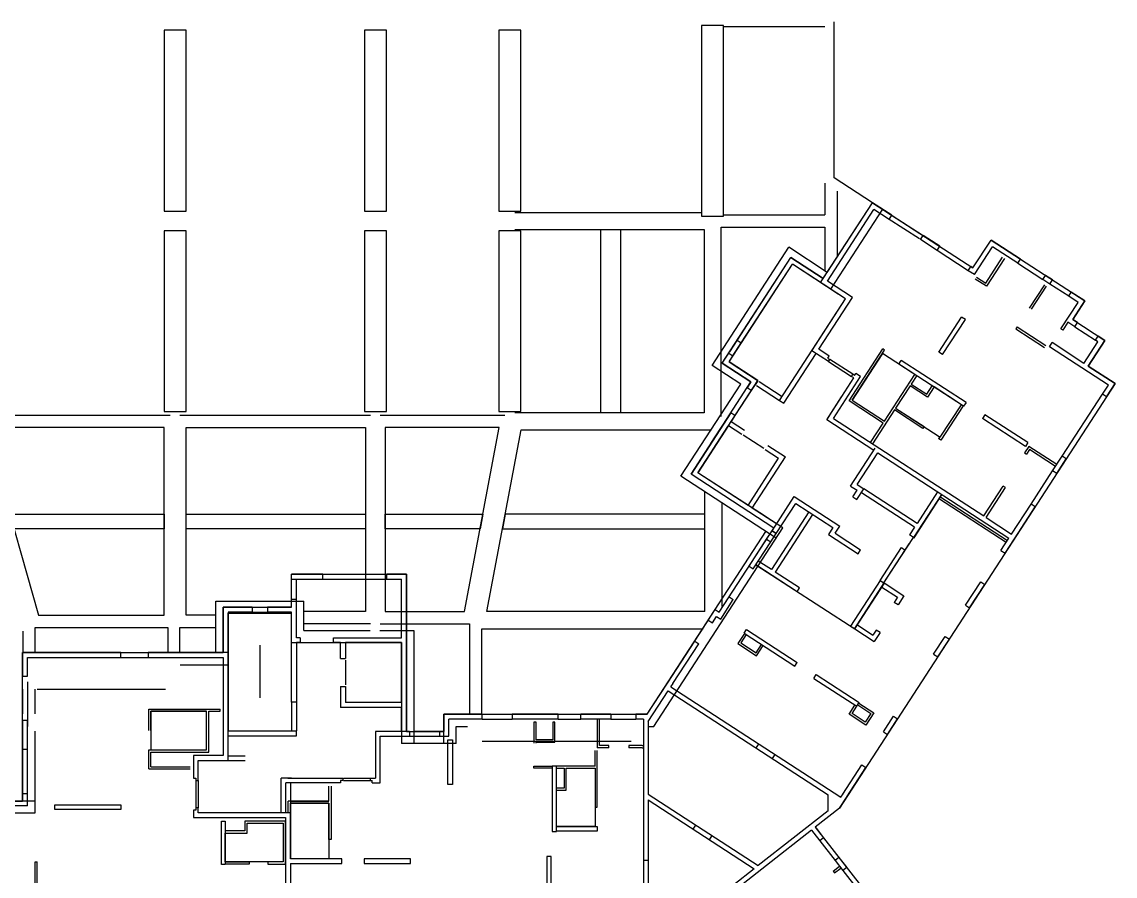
# Model space of a CAD drawing. Header units: metres. Extents: x -681087 to 1033303, y 74272 to 2630761.
# Drawn here: x 284734 to 329480, y 2110362 to 2145305 of the extents above; entities that cross this region are included whole.
import ezdxf

# ---------------------------------------------------------------- set-up
doc = ezdxf.new("R2010")
doc.units = ezdxf.units.M
for name, color, linetype in [('SKELETON_CLEAN', 7, 'Continuous'), ('SKELETON_ISOLATED', 1, 'Continuous'), ('SKELETON_ORIGINAL', 8, 'Continuous')]:
    doc.layers.add(name, color=color, linetype=linetype)

msp = doc.modelspace()

# ---------------------------------------------------------------- linework, layer by layer
at = {"layer": 'SKELETON_CLEAN'}
for p, q in [((313453, 2145164), (312553, 2145164)), ((312553, 2145164), (312553, 2137364)), ((313453, 2137364), (313453, 2145164)), ((317985, 2138926), (317985, 2145305)), ((291453, 2144964), (290553, 2144964)), ((290553, 2144964), (290554, 2137564)), ((291454, 2137564), (291453, 2144964)), ((299653, 2144964), (298753, 2144964)), ((298753, 2144964), (298753, 2137564)), ((299653, 2137564), (299653, 2144964)), ((305153, 2144964), (304253, 2144964)), ((304253, 2144964), (304254, 2137564)), ((305154, 2137564), (305153, 2144964)), ((319549, 2137910), (317985, 2138926)), ((317604, 2138709), (317604, 2137414)), ((290554, 2137564), (291454, 2137564)), ((298753, 2137564), (299653, 2137564)), ((304254, 2137564), (305154, 2137564)), ((317480, 2134723), (319549, 2137910)), ((317698, 2135059), (319549, 2137910)), ((317702, 2134698), (319608, 2137634)), ((320346, 2137393), (319549, 2137910)), ((319549, 2137910), (321814, 2136440)), ((320237, 2137225), (319608, 2137634)), ((312553, 2137364), (313453, 2137364)), ((313453, 2137414), (317604, 2137414)), ((320237, 2137225), (320346, 2137393)), ((291460, 2136764), (290560, 2136764)), ((290560, 2136764), (290560, 2129364)), ((291460, 2129364), (291460, 2136764)), ((299660, 2136764), (298760, 2136764)), ((298760, 2136764), (298760, 2129364)), ((299660, 2129364), (299660, 2136764)), ((305154, 2136764), (304254, 2136764)), ((304254, 2136764), (304254, 2129364)), ((304904, 2136814), (312654, 2136814)), ((305154, 2129364), (305154, 2136764)), ((308429, 2136814), (309229, 2136814)), ((308429, 2129314), (308429, 2136814)), ((309229, 2136814), (309229, 2129314)), ((312654, 2136814), (312654, 2129314)), ((313354, 2129164), (313354, 2136914)), ((313354, 2136914), (317604, 2136914)), ((317604, 2136914), (317604, 2135132)), ((321512, 2136397), (321621, 2136565)), ((322191, 2135956), (321512, 2136397)), ((322300, 2136124), (321621, 2136565)), ((323659, 2135242), (324400, 2136382)), ((325607, 2135598), (324400, 2136382)), ((324400, 2136382), (328241, 2133888)), ((312984, 2131252), (316121, 2136083)), ((317698, 2135059), (316121, 2136083)), ((322191, 2135956), (322300, 2136124)), ((323466, 2135128), (322191, 2135956)), ((323718, 2134965), (324458, 2136106)), ((325498, 2135430), (324458, 2136106)), ((313676, 2131399), (316268, 2135391)), ((313704, 2131810), (316209, 2135668)), ((314177, 2132171), (316268, 2135391)), ((317534, 2134807), (316209, 2135668)), ((318147, 2134171), (316268, 2135391)), ((323466, 2135128), (323575, 2135296)), ((323659, 2135242), (323575, 2135296)), ((324182, 2134616), (324874, 2135681)), ((324950, 2135632), (324209, 2134491)), ((325498, 2135430), (325607, 2135598)), ((325498, 2135430), (326522, 2134766)), ((323718, 2134965), (323466, 2135128)), ((323805, 2134861), (324182, 2134616)), ((326522, 2134766), (326631, 2134934)), ((326916, 2134748), (326631, 2134934)), ((318449, 2133975), (317425, 2134640)), ((318725, 2134034), (317702, 2134698)), ((324209, 2134491), (323756, 2134785)), ((326807, 2134581), (326522, 2134766)), ((326807, 2134581), (326916, 2134748)), ((327578, 2134080), (326807, 2134581)), ((315747, 2129815), (318449, 2133975)), ((317071, 2131853), (318449, 2133975)), ((317347, 2131912), (318725, 2134034)), ((327578, 2134080), (327687, 2134247)), ((327964, 2133829), (327578, 2134080)), ((328241, 2133888), (327687, 2134247)), ((327262, 2132747), (327964, 2133829)), ((327745, 2133125), (328241, 2133888)), ((322266, 2131794), (323198, 2133228)), ((322417, 2131696), (323349, 2133130)), ((323349, 2133130), (323198, 2133228)), ((327934, 2133002), (327745, 2133125)), ((327745, 2133125), (329053, 2132275)), ((325466, 2132828), (325417, 2132753)), ((325417, 2132753), (326591, 2131990)), ((325466, 2132828), (326640, 2132066)), ((327337, 2132698), (327262, 2132747)), ((327544, 2133017), (327337, 2132698)), ((327825, 2132834), (327544, 2133017)), ((327825, 2132834), (327934, 2133002)), ((327825, 2132834), (328680, 2132279)), ((313839, 2131651), (314177, 2132171)), ((314009, 2132280), (314177, 2132171)), ((326788, 2132018), (326897, 2132185)), ((328205, 2131336), (326897, 2132185)), ((328205, 2131336), (328777, 2132216)), ((328373, 2131227), (329053, 2132275)), ((328680, 2132279), (328789, 2132447)), ((328777, 2132216), (328680, 2132279)), ((329053, 2132275), (328789, 2132447)), ((313399, 2131340), (313671, 2131760)), ((313671, 2131760), (313839, 2131651)), ((315915, 2129706), (317238, 2131744)), ((317746, 2131415), (317071, 2131853)), ((317779, 2131632), (317347, 2131912)), ((318590, 2129805), (319968, 2131927)), ((318715, 2129832), (320044, 2131878)), ((319957, 2131744), (318715, 2129832)), ((321282, 2130883), (319957, 2131744)), ((320044, 2131878), (319968, 2131927)), ((322417, 2131696), (322266, 2131794)), ((329203, 2130449), (326788, 2132018)), ((314158, 2130490), (312984, 2131252)), ((313399, 2131340), (314573, 2130578)), ((313676, 2131399), (313839, 2131651)), ((317725, 2131548), (317779, 2131632)), ((317725, 2131548), (317800, 2131499)), ((317746, 2131415), (317800, 2131499)), ((317746, 2131415), (318685, 2130805)), ((318740, 2130889), (317800, 2131499)), ((320628, 2131308), (320726, 2131459)), ((323278, 2129587), (320628, 2131308)), ((323376, 2129738), (320726, 2131459)), ((317951, 2129087), (319062, 2130798)), ((318685, 2130805), (318740, 2130889)), ((318786, 2130740), (318685, 2130805)), ((318815, 2130840), (318740, 2130889)), ((318815, 2130840), (318869, 2130924)), ((319062, 2130798), (318869, 2130924)), ((320040, 2128971), (321282, 2130883)), ((321357, 2130834), (321134, 2130490)), ((329480, 2130508), (328373, 2131227)), ((311707, 2126716), (314158, 2130490)), ((314573, 2130578), (314415, 2130335)), ((314741, 2130469), (314583, 2130226)), ((314741, 2130469), (314766, 2130453)), ((314766, 2130453), (314875, 2130620)), ((314808, 2130425), (315747, 2129815)), ((329480, 2130508), (318198, 2113135)), ((321085, 2130415), (320497, 2129509)), ((321798, 2129952), (321085, 2130415)), ((321134, 2130490), (321771, 2130077)), ((321771, 2130077), (321995, 2130420)), ((322070, 2130371), (321798, 2129952)), ((323185, 2129647), (322070, 2130371)), ((328958, 2130072), (329203, 2130449)), ((329126, 2129963), (329480, 2130508)), ((314583, 2130226), (313918, 2129203)), ((314583, 2130226), (314415, 2130335)), ((317675, 2129029), (318285, 2129968)), ((327313, 2127539), (328958, 2130072)), ((329126, 2129963), (328958, 2130072)), ((315747, 2129815), (315915, 2129706)), ((319991, 2128896), (318590, 2129805)), ((318715, 2129832), (320040, 2128971)), ((320497, 2129509), (321662, 2128752)), ((320497, 2129509), (322325, 2128322)), ((322325, 2128322), (323185, 2129647)), ((323261, 2129598), (322351, 2128197)), ((323376, 2129738), (323278, 2129587)), ((290560, 2129364), (291460, 2129364)), ((298760, 2129364), (299660, 2129364)), ((304254, 2129364), (305154, 2129364)), ((312654, 2129314), (304904, 2129314)), ((309229, 2129314), (308429, 2129314)), ((313918, 2129203), (313751, 2129311)), ((313918, 2129203), (313760, 2128959)), ((319599, 2127779), (317675, 2129029)), ((317951, 2129087), (324099, 2125095)), ((320448, 2129434), (319549, 2128050)), ((321613, 2128677), (320448, 2129434)), ((324147, 2129237), (324049, 2129086)), ((325811, 2127942), (324049, 2129086)), ((325909, 2128093), (324147, 2129237)), ((290554, 2128714), (283229, 2128714)), ((283229, 2128714), (285414, 2121034)), ((290554, 2121034), (290554, 2128714)), ((291454, 2121034), (291454, 2128714)), ((291454, 2128714), (298804, 2128714)), ((298804, 2128714), (298804, 2121184)), ((304274, 2128714), (299604, 2128714)), ((299604, 2128714), (299604, 2121184)), ((302846, 2121184), (304274, 2128714)), ((303762, 2121184), (305171, 2128614)), ((305171, 2128614), (312959, 2128614)), ((313760, 2128959), (314310, 2128603)), ((319473, 2128099), (319991, 2128896)), ((321662, 2128752), (321613, 2128677)), ((322300, 2128338), (322251, 2128263)), ((322351, 2128197), (322251, 2128263)), ((322300, 2128338), (322325, 2128322)), ((315157, 2127814), (315706, 2127457)), ((315266, 2127982), (315983, 2127516)), ((318652, 2126319), (319654, 2127863)), ((318928, 2126378), (319767, 2127670)), ((319767, 2127670), (325135, 2124184)), ((325945, 2127938), (325776, 2127678)), ((325776, 2127678), (325852, 2127629)), ((325909, 2128093), (325811, 2127942)), ((325972, 2127814), (325852, 2127629)), ((327090, 2127195), (325945, 2127938)), ((327041, 2127119), (325972, 2127814)), ((314454, 2125528), (315706, 2127457)), ((314621, 2125419), (315983, 2127516)), ((326921, 2126935), (327313, 2127539)), ((327089, 2126826), (327481, 2127430)), ((327481, 2127430), (327313, 2127539)), ((315515, 2124601), (312122, 2126804)), ((326039, 2125576), (326921, 2126935)), ((327089, 2126826), (326921, 2126935)), ((315603, 2124186), (311707, 2126716)), ((318928, 2126378), (319197, 2126204)), ((312691, 2121184), (312691, 2126089)), ((315444, 2124492), (316348, 2125884)), ((316348, 2125884), (318206, 2124678)), ((318652, 2126319), (318920, 2126145)), ((318746, 2125877), (318920, 2126145)), ((318746, 2125877), (318914, 2125768)), ((318914, 2125768), (319197, 2126204)), ((321270, 2124631), (319093, 2126045)), ((321373, 2124791), (319197, 2126204)), ((322212, 2126082), (321373, 2124791)), ((324099, 2125095), (324894, 2126320)), ((324199, 2125030), (324995, 2126254)), ((324995, 2126254), (324894, 2126320)), ((315611, 2124383), (316407, 2125607)), ((316407, 2125607), (317929, 2124619)), ((325244, 2124352), (326039, 2125576)), ((325357, 2124159), (326206, 2125467)), ((326206, 2125467), (326039, 2125576)), ((284236, 2125174), (290554, 2125174)), ((290554, 2125174), (290554, 2124574)), ((291454, 2124574), (291454, 2125174)), ((291454, 2125174), (298804, 2125174)), ((298804, 2125174), (298804, 2124574)), ((299604, 2124574), (299604, 2125174)), ((299604, 2125174), (303602, 2125174)), ((303602, 2125174), (303489, 2124574)), ((304518, 2125174), (304405, 2124574)), ((312691, 2125174), (304518, 2125174)), ((312691, 2124574), (312691, 2125174)), ((315623, 2124768), (314621, 2125419)), ((316939, 2125261), (315409, 2122905)), ((317099, 2125158), (315568, 2122801)), ((321810, 2125091), (321810, 2125091)), ((324199, 2125030), (325244, 2124352)), ((290554, 2124574), (284407, 2124574)), ((298804, 2124574), (291454, 2124574)), ((303489, 2124574), (299604, 2124574)), ((304405, 2124574), (312691, 2124574)), ((310601, 2116484), (315875, 2124605)), ((313276, 2121154), (315515, 2124601)), ((317929, 2124619), (317749, 2124342)), ((318015, 2124384), (318206, 2124678)), ((321270, 2124631), (321068, 2124321)), ((313109, 2121262), (315184, 2124458)), ((314502, 2123041), (315215, 2124139)), ((315215, 2124139), (315444, 2124492)), ((315215, 2124139), (315383, 2124031)), ((315383, 2124031), (315611, 2124383)), ((315611, 2124383), (315444, 2124492)), ((317749, 2124342), (318965, 2123552)), ((318015, 2124384), (319063, 2123703)), ((321227, 2124217), (321068, 2124321)), ((321223, 2124220), (321248, 2124204)), ((324808, 2123681), (325135, 2124184)), ((324976, 2123572), (325357, 2124159)), ((314669, 2122932), (315383, 2124031)), ((318965, 2123552), (319063, 2123703)), ((319863, 2122456), (320735, 2123798)), ((320014, 2122358), (321054, 2123960)), ((320735, 2123798), (320886, 2123700)), ((324808, 2123681), (324976, 2123572)), ((315409, 2122905), (314876, 2123251)), ((314502, 2123041), (314669, 2122932)), ((316463, 2121994), (314773, 2123091)), ((314773, 2123091), (318828, 2120476)), ((316566, 2122153), (315568, 2122801)), ((295774, 2122514), (295774, 2122714)), ((297054, 2122714), (295774, 2122714)), ((295774, 2121364), (295774, 2122714)), ((295774, 2122714), (300474, 2122714)), ((295774, 2122514), (297054, 2122514)), ((295974, 2121694), (295974, 2122514)), ((297054, 2122514), (297054, 2122714)), ((297054, 2122514), (299674, 2122514)), ((300474, 2122714), (299674, 2122714)), ((299674, 2122514), (299674, 2122714)), ((299674, 2122514), (300274, 2122514)), ((300274, 2120114), (300274, 2122514)), ((300474, 2116284), (300474, 2122714)), ((319859, 2122459), (318647, 2120593)), ((319861, 2122458), (320016, 2122357)), ((320039, 2122342), (320014, 2122358)), ((320023, 2122353), (320836, 2121825)), ((323354, 2121442), (323980, 2122406)), ((323521, 2121333), (324148, 2122297)), ((323980, 2122406), (324148, 2122297)), ((316463, 2121994), (316566, 2122153)), ((319936, 2122183), (320573, 2121769)), ((292674, 2119504), (292673, 2121614)), ((292673, 2121614), (296273, 2121614)), ((295774, 2121364), (295774, 2121694)), ((295774, 2121694), (295974, 2121694)), ((295974, 2120114), (295974, 2121694)), ((296274, 2120414), (296273, 2121614)), ((313276, 2121154), (313685, 2121783)), ((313335, 2120877), (313852, 2121674)), ((313685, 2121783), (313852, 2121674)), ((319423, 2121416), (319423, 2121416)), ((320573, 2121769), (320437, 2121559)), ((320596, 2121456), (320437, 2121559)), ((320836, 2121825), (320596, 2121456)), ((323354, 2121442), (323521, 2121333)), ((285414, 2121034), (290554, 2121034)), ((292692, 2121034), (291454, 2121034)), ((292974, 2121364), (292974, 2119504)), ((294164, 2121364), (292974, 2121364)), ((292974, 2121364), (295774, 2121364)), ((293173, 2121114), (295773, 2121114)), ((293174, 2119004), (293173, 2121114)), ((294164, 2121164), (293174, 2121164)), ((294164, 2121364), (294164, 2121164)), ((294164, 2121164), (294784, 2121164)), ((294784, 2121364), (294784, 2121164)), ((295774, 2121364), (294784, 2121364)), ((295774, 2121164), (294784, 2121164)), ((295774, 2119914), (295773, 2121114)), ((295774, 2117474), (295774, 2121164)), ((298804, 2121184), (296292, 2121184)), ((299604, 2121184), (302846, 2121184)), ((312691, 2121184), (303762, 2121184)), ((312828, 2120831), (313108, 2121263)), ((312996, 2120722), (313167, 2120986)), ((313108, 2121263), (313276, 2121154)), ((313167, 2120986), (313335, 2120877)), ((285283, 2119504), (285283, 2120534)), ((285283, 2120534), (290704, 2120534)), ((290704, 2120534), (290704, 2119504)), ((291204, 2119504), (291204, 2120534)), ((291204, 2120534), (292692, 2120534)), ((299404, 2120684), (303054, 2120684)), ((303054, 2120684), (303054, 2116984)), ((310330, 2116984), (312891, 2120927)), ((312828, 2120831), (312996, 2120722)), ((318647, 2120593), (318807, 2120490)), ((318931, 2120635), (319568, 2120221)), ((296124, 2120114), (295974, 2120114)), ((296124, 2120114), (296124, 2119914)), ((296274, 2120414), (298985, 2120414)), ((297484, 2119914), (297484, 2120114)), ((297484, 2120114), (300274, 2120114)), ((299385, 2120414), (300774, 2120414)), ((300774, 2120414), (300774, 2115784)), ((303554, 2116984), (303554, 2120484)), ((303554, 2120484), (312621, 2120484)), ((314309, 2120293), (314036, 2119873)), ((314384, 2120244), (314161, 2119900)), ((314292, 2120303), (314390, 2120454)), ((314292, 2120303), (316372, 2118953)), ((314390, 2120454), (316470, 2119104)), ((318828, 2120476), (319624, 2119959)), ((319702, 2120427), (319568, 2120221)), ((319861, 2120323), (319624, 2119959)), ((319861, 2120323), (319702, 2120427)), ((322052, 2119437), (322526, 2120167)), ((322220, 2119328), (322694, 2120058)), ((322526, 2120167), (322694, 2120058)), ((296124, 2119914), (295974, 2119914)), ((295974, 2119914), (295974, 2117474)), ((297774, 2119914), (297484, 2119914)), ((297774, 2119259), (297774, 2119914)), ((297974, 2119914), (297974, 2119259)), ((300274, 2117464), (300274, 2119914)), ((300274, 2119914), (300274, 2115784)), ((311159, 2118260), (312272, 2119975)), ((311381, 2118235), (312440, 2119866)), ((312272, 2119975), (312440, 2119866)), ((314036, 2119873), (314808, 2119372)), ((314161, 2119900), (314781, 2119497)), ((314781, 2119497), (315005, 2119840)), ((314808, 2119372), (315080, 2119791)), ((284764, 2119504), (284764, 2118544)), ((284764, 2119504), (292974, 2119504)), ((284764, 2113434), (284764, 2119504)), ((284964, 2119304), (288784, 2119304)), ((284964, 2118544), (284964, 2119304)), ((288784, 2119304), (288784, 2119504)), ((288784, 2119304), (289904, 2119304)), ((293174, 2119504), (289904, 2119504)), ((289904, 2119504), (289904, 2119304)), ((289904, 2119304), (292974, 2119304)), ((291214, 2119504), (292674, 2119504)), ((292974, 2119304), (292974, 2115294)), ((297774, 2119259), (297974, 2119259)), ((322052, 2119437), (322220, 2119328)), ((291214, 2119004), (293174, 2119004)), ((316372, 2118953), (316470, 2119104)), ((284764, 2118544), (284964, 2118544)), ((311131, 2118218), (311218, 2118353)), ((317143, 2118452), (317241, 2118603)), ((317143, 2118452), (318904, 2117308)), ((317241, 2118603), (319003, 2117459)), ((297774, 2118119), (297774, 2117264)), ((297774, 2118119), (297974, 2118119)), ((297974, 2118119), (297974, 2117464)), ((310330, 2116984), (311131, 2118218)), ((310374, 2116685), (311190, 2117942)), ((311190, 2117942), (317737, 2113690)), ((311299, 2118109), (311386, 2118244)), ((311299, 2118109), (318256, 2113592)), ((295974, 2117474), (295774, 2117474)), ((295774, 2117474), (295774, 2116304)), ((295974, 2117474), (295974, 2116304)), ((300274, 2117464), (297974, 2117464)), ((318904, 2117308), (319003, 2117459)), ((318992, 2117442), (319604, 2117045)), ((289924, 2117194), (292844, 2117194)), ((289924, 2116314), (289924, 2117194)), ((290014, 2117104), (292294, 2117104)), ((290014, 2116314), (290014, 2117104)), ((290014, 2117104), (290014, 2115524)), ((292294, 2115524), (292294, 2117104)), ((292384, 2117104), (292844, 2117104)), ((292384, 2115434), (292384, 2117104)), ((292844, 2117104), (292844, 2117194)), ((300274, 2117264), (297774, 2117264)), ((300274, 2116284), (300274, 2117264)), ((302004, 2116984), (310330, 2116984)), ((303579, 2116784), (303579, 2116984)), ((303579, 2116984), (309674, 2116984)), ((304799, 2116984), (304799, 2116784)), ((306689, 2116984), (304799, 2116984)), ((306689, 2116784), (306689, 2116984)), ((307609, 2116784), (307609, 2116984)), ((308839, 2116984), (307609, 2116984)), ((308839, 2116984), (308839, 2116784)), ((310124, 2116984), (309859, 2116984)), ((309859, 2116984), (309859, 2116784)), ((310330, 2116984), (310014, 2116984)), ((318589, 2116988), (318829, 2117357)), ((319277, 2116541), (318589, 2116988)), ((318714, 2117014), (318904, 2117308)), ((319251, 2116666), (318714, 2117014)), ((318943, 2117367), (319479, 2117018)), ((319479, 2117018), (319251, 2116666)), ((319604, 2117045), (319277, 2116541)), ((284964, 2116724), (284764, 2116724)), ((284764, 2116724), (284764, 2115554)), ((284964, 2115554), (284964, 2116724)), ((302204, 2116084), (302204, 2116784)), ((303579, 2116784), (302204, 2116784)), ((302504, 2116484), (302979, 2116484)), ((302504, 2115784), (302504, 2116484)), ((303579, 2116784), (304799, 2116784)), ((306689, 2116784), (304799, 2116784)), ((305784, 2116654), (305694, 2116654)), ((305694, 2116654), (305694, 2115794)), ((305784, 2115934), (305784, 2116654)), ((306554, 2116654), (306464, 2116654)), ((306464, 2116654), (306464, 2115934)), ((306554, 2115844), (306554, 2116654)), ((306689, 2116784), (307609, 2116784)), ((308839, 2116784), (307609, 2116784)), ((308374, 2116784), (308284, 2116784)), ((308284, 2116784), (308284, 2115614)), ((308374, 2115704), (308374, 2116784)), ((308839, 2116784), (309859, 2116784)), ((310174, 2116784), (310174, 2108549)), ((310374, 2116685), (310374, 2113714)), ((310374, 2116484), (310601, 2116484)), ((319993, 2116267), (320407, 2116904)), ((320161, 2116158), (320575, 2116795)), ((320407, 2116904), (320575, 2116795)), ((284764, 2116294), (284764, 2113434)), ((285264, 2116294), (285264, 2112934)), ((293174, 2116304), (295974, 2116304)), ((293174, 2116104), (295974, 2116104)), ((295974, 2116104), (295974, 2116304)), ((299204, 2116284), (299204, 2114374)), ((300604, 2116284), (299204, 2116284)), ((299404, 2114174), (299404, 2116084)), ((299404, 2116084), (300604, 2116084)), ((300474, 2116284), (302004, 2116284)), ((300604, 2116284), (300604, 2116084)), ((300604, 2116084), (301824, 2116084)), ((302004, 2116284), (300774, 2116284)), ((302004, 2116284), (301824, 2116284)), ((301824, 2116284), (301824, 2116084)), ((301824, 2116084), (302204, 2116084)), ((319993, 2116267), (320161, 2116158)), ((302504, 2115784), (300274, 2115784)), ((302174, 2114114), (302174, 2115934)), ((302174, 2115934), (302354, 2115934)), ((302354, 2115934), (302354, 2114114)), ((306464, 2115934), (305784, 2115934)), ((305784, 2115794), (305784, 2115844)), ((305784, 2115844), (306554, 2115844)), ((308764, 2115614), (308284, 2115614)), ((308764, 2115704), (308374, 2115704)), ((308764, 2115614), (308764, 2115704)), ((309574, 2115704), (309574, 2115614)), ((310124, 2115704), (309574, 2115704)), ((310124, 2115614), (309574, 2115614)), ((310124, 2115704), (310174, 2115704)), ((310124, 2115614), (310174, 2115614)), ((284764, 2115554), (284964, 2115554)), ((284964, 2113734), (284964, 2115554)), ((289924, 2114744), (289924, 2115524)), ((289969, 2115524), (292294, 2115524)), ((290014, 2114834), (290014, 2115434)), ((290014, 2115434), (292384, 2115434)), ((292974, 2115294), (291754, 2115294)), ((291754, 2115294), (291754, 2114364)), ((308194, 2114864), (308194, 2115504)), ((308284, 2113184), (308284, 2115504)), ((289924, 2114744), (291624, 2114744)), ((290014, 2114834), (291624, 2114834)), ((291954, 2114274), (291954, 2115094)), ((291954, 2115094), (293174, 2115094)), ((293174, 2115094), (293874, 2115094)), ((305694, 2114774), (305694, 2114864)), ((305694, 2114864), (306434, 2114864)), ((306434, 2114774), (305694, 2114774)), ((306614, 2114864), (306434, 2114864)), ((306434, 2114864), (306434, 2112184)), ((306614, 2112184), (306614, 2114864)), ((308194, 2114864), (306614, 2114864)), ((306614, 2114774), (306924, 2114774)), ((306924, 2114774), (306924, 2113964)), ((307014, 2113874), (307014, 2114774)), ((307014, 2114774), (308194, 2114774)), ((308194, 2114774), (308194, 2112789)), ((318338, 2113717), (319111, 2114908)), ((318505, 2113609), (319279, 2114799)), ((319111, 2114908), (319279, 2114799)), ((291754, 2114364), (291854, 2114364)), ((291854, 2114364), (291854, 2114274)), ((291854, 2114274), (291954, 2114274)), ((291854, 2114274), (291854, 2113154)), ((291954, 2114274), (291954, 2113154)), ((295344, 2112954), (295344, 2114374)), ((295764, 2114374), (295344, 2114374)), ((295624, 2114374), (297864, 2114374)), ((297864, 2114274), (297774, 2114274)), ((297774, 2114274), (297774, 2114174)), ((297864, 2114374), (297864, 2114274)), ((298984, 2114374), (298984, 2114274)), ((298984, 2114374), (299204, 2114374)), ((298984, 2114274), (299074, 2114274)), ((299074, 2114174), (299074, 2114274)), ((295544, 2112954), (295544, 2114174)), ((295724, 2114174), (295724, 2111064)), ((297394, 2114044), (297394, 2111864)), ((299074, 2114174), (299404, 2114174)), ((302354, 2114114), (302174, 2114114)), ((306924, 2113964), (306614, 2113964)), ((306614, 2113874), (307014, 2113874)), ((306614, 2112394), (306614, 2113874)), ((285014, 2113434), (283064, 2113434)), ((284764, 2113434), (284764, 2113734)), ((284964, 2113734), (284764, 2113734)), ((284964, 2113234), (284964, 2113734)), ((310374, 2113714), (314874, 2110792)), ((310374, 2113476), (310374, 2107701)), ((310374, 2113476), (314707, 2110662)), ((317737, 2113029), (317737, 2113690)), ((318198, 2113135), (318511, 2113617)), ((318256, 2113592), (318343, 2113726)), ((285264, 2112934), (283064, 2112934)), ((284964, 2113234), (283264, 2113234)), ((286084, 2113084), (286084, 2113284)), ((286084, 2113284), (288784, 2113284)), ((288784, 2113084), (286084, 2113084)), ((288784, 2113284), (288784, 2113084)), ((291854, 2113064), (291754, 2113064)), ((291754, 2113064), (291754, 2112754)), ((291954, 2113154), (291854, 2113154)), ((291854, 2113154), (291854, 2113064)), ((291954, 2112954), (291954, 2113154)), ((295624, 2112954), (291954, 2112954)), ((295724, 2112954), (295544, 2112954)), ((295724, 2113344), (297304, 2113344)), ((295724, 2112954), (295724, 2113344)), ((295724, 2111064), (295724, 2113344)), ((308194, 2113184), (308284, 2113184)), ((317737, 2113029), (314874, 2110792)), ((318198, 2113135), (317207, 2112361)), ((291754, 2112754), (295524, 2112754)), ((292904, 2110834), (292904, 2112614)), ((292904, 2112614), (293054, 2112614)), ((293054, 2112614), (293054, 2110834)), ((295524, 2112614), (293864, 2112614)), ((293864, 2112614), (293864, 2112214)), ((293954, 2112124), (293954, 2112524)), ((293954, 2112524), (295434, 2112524)), ((295434, 2112524), (295434, 2110944)), ((295524, 2112754), (295524, 2106984)), ((295524, 2110854), (295524, 2112614)), ((293864, 2112214), (293054, 2112214)), ((293054, 2112124), (293954, 2112124)), ((293054, 2110944), (293054, 2112124)), ((306434, 2112184), (306614, 2112184)), ((308284, 2112204), (306614, 2112204)), ((308284, 2112394), (308284, 2112204)), ((317050, 2112238), (311589, 2107971)), ((317050, 2112238), (317148, 2112112)), ((317142, 2112120), (317388, 2111805)), ((317207, 2112361), (319442, 2109501)), ((297394, 2111864), (297304, 2111864)), ((317546, 2111928), (317388, 2111805)), ((317388, 2111805), (318016, 2111001)), ((306404, 2111164), (306224, 2111164)), ((306224, 2111164), (306224, 2108664)), ((306404, 2108664), (306404, 2111164)), ((318174, 2111124), (318016, 2111001)), ((318174, 2111124), (318497, 2110710)), ((285274, 2108494), (285274, 2110944)), ((285274, 2110944), (285364, 2110944)), ((285364, 2108494), (285364, 2110944)), ((293054, 2110834), (292904, 2110834)), ((293054, 2110944), (294034, 2110944)), ((295434, 2110944), (293054, 2110944)), ((294034, 2110854), (293054, 2110854)), ((294034, 2110944), (294034, 2110854)), ((295434, 2110944), (294804, 2110944)), ((294804, 2110944), (294804, 2110854)), ((294804, 2110854), (295524, 2110854)), ((297824, 2111064), (295724, 2111064)), ((297304, 2111064), (295724, 2111064)), ((295724, 2110884), (297824, 2110884)), ((295724, 2110884), (295724, 2107184)), ((297824, 2110884), (297824, 2111064)), ((300644, 2111064), (298744, 2111064)), ((298744, 2111064), (298744, 2110884)), ((298744, 2110884), (300644, 2110884)), ((300644, 2110884), (300644, 2111064)), ((314707, 2110662), (310918, 2107701)), ((317945, 2110564), (318201, 2110764)), ((318000, 2110493), (318256, 2110693)), ((318016, 2111001), (318339, 2110587)), ((318497, 2110710), (318339, 2110587)), ((317945, 2110564), (318000, 2110493)), ((318339, 2110587), (318967, 2109783))]:
    msp.add_line(p, q, dxfattribs=at)
at = {"layer": 'SKELETON_ISOLATED'}
for p, q in [((313453, 2145114), (317604, 2145114)), ((318104, 2138384), (318104, 2135701)), ((304904, 2137514), (312553, 2137514)), ((317845, 2134367), (319969, 2137638)), ((321470, 2136425), (320195, 2137253)), ((326582, 2134547), (325967, 2133600)), ((326658, 2134498), (326043, 2133551)), ((314263, 2131018), (314275, 2131010)), ((314917, 2130593), (315856, 2129983)), ((283004, 2129214), (290804, 2129214)), ((291204, 2129214), (299004, 2129214)), ((299404, 2129214), (304504, 2129214)), ((312936, 2128058), (313348, 2128691)), ((313025, 2127827), (313624, 2128750)), ((313651, 2128792), (314201, 2128435)), ((315098, 2127852), (314260, 2128397)), ((315164, 2125067), (312399, 2126863)), ((325069, 2124083), (322306, 2125878)), ((313391, 2121394), (313391, 2125634)), ((325020, 2124008), (322257, 2125803)), ((299004, 2120684), (296292, 2120684)), ((284783, 2119504), (284783, 2120384)), ((294474, 2119814), (294474, 2117654)), ((298024, 2119914), (299124, 2119914)), ((287074, 2119504), (287689, 2119504)), ((297974, 2119189), (297974, 2118189)), ((284964, 2118304), (284964, 2116484)), ((284764, 2118004), (284764, 2116994)), ((285264, 2118004), (285264, 2116994)), ((285364, 2118004), (290614, 2118004)), ((293174, 2118129), (293174, 2117904)), ((302791, 2116984), (302491, 2116984)), ((302004, 2116384), (302004, 2116634)), ((310149, 2116784), (309936, 2116784)), ((303579, 2115884), (309674, 2115884)), ((314792, 2115602), (314901, 2115770)), ((293174, 2115284), (293874, 2115284)), ((315463, 2115167), (315572, 2115335)), ((297904, 2114374), (299024, 2114374)), ((297904, 2114274), (299024, 2114274)), ((297764, 2114174), (295634, 2114174)), ((297304, 2113434), (297304, 2114044)), ((295634, 2112954), (295634, 2113434)), ((296514, 2113434), (296469, 2113434)), ((297304, 2112604), (297304, 2112204)), ((312208, 2112285), (312317, 2112452)), ((307404, 2112394), (307449, 2112394)), ((312879, 2111849), (312988, 2112017)), ((317223, 2112341), (317426, 2112081)), ((310374, 2110994), (310174, 2110994))]:
    msp.add_line(p, q, dxfattribs=at)
at = {"layer": 'SKELETON_ORIGINAL'}
for p, q in [((313453, 2145164), (312553, 2145164)), ((312553, 2145164), (312553, 2137364)), ((313453, 2137364), (313453, 2145164)), ((317985, 2138926), (317985, 2145305)), ((291453, 2144964), (290553, 2144964)), ((290553, 2144964), (290554, 2137564)), ((291454, 2137564), (291453, 2144964)), ((299653, 2144964), (298753, 2144964)), ((298753, 2144964), (298753, 2137564)), ((299653, 2137564), (299653, 2144964)), ((305153, 2144964), (304253, 2144964)), ((304253, 2144964), (304254, 2137564)), ((305154, 2137564), (305153, 2144964)), ((313453, 2145114), (317604, 2145114)), ((313453, 2145114), (317604, 2145114)), ((319549, 2137910), (317985, 2138926)), ((317604, 2138709), (317604, 2137414)), ((318104, 2138384), (318104, 2135701)), ((290554, 2137564), (291454, 2137564)), ((298753, 2137564), (299653, 2137564)), ((304254, 2137564), (305154, 2137564)), ((304904, 2137514), (312553, 2137514)), ((317425, 2134640), (319549, 2137910)), ((317534, 2134807), (319549, 2137910)), ((317698, 2135059), (319549, 2137910)), ((317702, 2134698), (319608, 2137634)), ((317845, 2134367), (319969, 2137638)), ((320346, 2137393), (319549, 2137910)), ((319549, 2137910), (323659, 2135242)), ((319549, 2137910), (319969, 2137638)), ((320237, 2137225), (319608, 2137634)), ((312553, 2137364), (313453, 2137364)), ((313453, 2137414), (317604, 2137414)), ((321470, 2136425), (320195, 2137253)), ((320237, 2137225), (320346, 2137393)), ((291460, 2136764), (290560, 2136764)), ((290560, 2136764), (290560, 2129364)), ((291460, 2129364), (291460, 2136764)), ((299660, 2136764), (298760, 2136764)), ((298760, 2136764), (298760, 2129364)), ((299660, 2129364), (299660, 2136764)), ((305154, 2136764), (304254, 2136764)), ((304254, 2136764), (304254, 2129364)), ((304904, 2136814), (312654, 2136814)), ((305154, 2129364), (305154, 2136764)), ((308429, 2136814), (309229, 2136814)), ((308429, 2129314), (308429, 2136814)), ((309229, 2136814), (309229, 2129314)), ((312654, 2136814), (312654, 2129314)), ((313354, 2129164), (313354, 2136914)), ((313354, 2136914), (317604, 2136914)), ((317604, 2136914), (317604, 2135132)), ((321512, 2136397), (321621, 2136565)), ((322191, 2135956), (321512, 2136397)), ((322300, 2136124), (321621, 2136565)), ((323659, 2135242), (324400, 2136382)), ((323659, 2135242), (324400, 2136382)), ((325607, 2135598), (324400, 2136382)), ((324400, 2136382), (328241, 2133888)), ((312984, 2131252), (316121, 2136083)), ((317698, 2135059), (316121, 2136083)), ((322191, 2135956), (322300, 2136124)), ((323466, 2135128), (322191, 2135956)), ((323718, 2134965), (324458, 2136106)), ((325498, 2135430), (324458, 2136106)), ((313399, 2131340), (316209, 2135668)), ((313676, 2131399), (316268, 2135391)), ((314009, 2132280), (316209, 2135668)), ((314177, 2132171), (316268, 2135391)), ((317534, 2134807), (316209, 2135668)), ((316209, 2135668), (317534, 2134807)), ((318449, 2133975), (316268, 2135391)), ((317845, 2134367), (316268, 2135391)), ((323466, 2135128), (323575, 2135296)), ((323659, 2135242), (323575, 2135296)), ((324182, 2134616), (324874, 2135681)), ((324950, 2135632), (324209, 2134491)), ((325498, 2135430), (325607, 2135598)), ((325498, 2135430), (326522, 2134766)), ((323718, 2134965), (323466, 2135128)), ((323805, 2134861), (324182, 2134616)), ((326522, 2134766), (326631, 2134934)), ((326916, 2134748), (326631, 2134934)), ((318449, 2133975), (317425, 2134640)), ((318725, 2134034), (317702, 2134698)), ((324209, 2134491), (323756, 2134785)), ((326582, 2134547), (325967, 2133600)), ((326658, 2134498), (326043, 2133551)), ((326807, 2134581), (326522, 2134766)), ((326807, 2134581), (326916, 2134748)), ((327578, 2134080), (326807, 2134581)), ((315747, 2129815), (318449, 2133975)), ((317071, 2131853), (318449, 2133975)), ((317347, 2131912), (318725, 2134034)), ((327578, 2134080), (327687, 2134247)), ((327964, 2133829), (327578, 2134080)), ((328241, 2133888), (327687, 2134247)), ((327262, 2132747), (327964, 2133829)), ((327745, 2133125), (328241, 2133888)), ((328241, 2133888), (327745, 2133125)), ((322266, 2131794), (323198, 2133228)), ((322417, 2131696), (323349, 2133130)), ((323349, 2133130), (323198, 2133228)), ((327934, 2133002), (327745, 2133125)), ((327745, 2133125), (329053, 2132275)), ((325466, 2132828), (325417, 2132753)), ((325417, 2132753), (326591, 2131990)), ((325466, 2132828), (326640, 2132066)), ((327337, 2132698), (327262, 2132747)), ((327544, 2133017), (327337, 2132698)), ((327825, 2132834), (327544, 2133017)), ((327825, 2132834), (327934, 2133002)), ((327825, 2132834), (328680, 2132279)), ((313839, 2131651), (314177, 2132171)), ((314009, 2132280), (314177, 2132171)), ((326788, 2132018), (326897, 2132185)), ((328205, 2131336), (326897, 2132185)), ((328205, 2131336), (328777, 2132216)), ((328373, 2131227), (329053, 2132275)), ((329053, 2132275), (328373, 2131227)), ((328680, 2132279), (328789, 2132447)), ((328777, 2132216), (328680, 2132279)), ((329053, 2132275), (328789, 2132447)), ((313399, 2131340), (313671, 2131760)), ((313671, 2131760), (313839, 2131651)), ((315915, 2129706), (317238, 2131744)), ((317746, 2131415), (317071, 2131853)), ((317779, 2131632), (317347, 2131912)), ((318590, 2129805), (319968, 2131927)), ((318715, 2129832), (320044, 2131878)), ((319957, 2131744), (318715, 2129832)), ((321282, 2130883), (319957, 2131744)), ((320044, 2131878), (319968, 2131927)), ((322417, 2131696), (322266, 2131794)), ((329203, 2130449), (326788, 2132018)), ((314158, 2130490), (312984, 2131252)), ((313399, 2131340), (314573, 2130578)), ((314573, 2130578), (313399, 2131340)), ((313676, 2131399), (313839, 2131651)), ((313676, 2131399), (314875, 2130620)), ((314850, 2130637), (313676, 2131399)), ((317725, 2131548), (317779, 2131632)), ((317725, 2131548), (317800, 2131499)), ((317746, 2131415), (317800, 2131499)), ((317746, 2131415), (318685, 2130805)), ((318740, 2130889), (317800, 2131499)), ((320628, 2131308), (320726, 2131459)), ((323278, 2129587), (320628, 2131308)), ((323376, 2129738), (320726, 2131459)), ((317951, 2129087), (319062, 2130798)), ((318685, 2130805), (318740, 2130889)), ((318786, 2130740), (318685, 2130805)), ((318815, 2130840), (318740, 2130889)), ((318815, 2130840), (318869, 2130924)), ((319062, 2130798), (318869, 2130924)), ((320040, 2128971), (321282, 2130883)), ((320040, 2128971), (321282, 2130883)), ((321357, 2130834), (321134, 2130490)), ((329480, 2130508), (328373, 2131227)), ((328373, 2131227), (329480, 2130508)), ((311707, 2126716), (314158, 2130490)), ((312122, 2126804), (314573, 2130578)), ((312399, 2126863), (314850, 2130637)), ((314573, 2130578), (314415, 2130335)), ((314741, 2130469), (314583, 2130226)), ((314741, 2130469), (314766, 2130453)), ((314766, 2130453), (314875, 2130620)), ((314808, 2130425), (315747, 2129815)), ((314917, 2130593), (315856, 2129983)), ((317675, 2129029), (318786, 2130740)), ((329480, 2130508), (318198, 2113135)), ((321085, 2130415), (320497, 2129509)), ((321085, 2130415), (320497, 2129509)), ((321798, 2129952), (321085, 2130415)), ((321798, 2129952), (321085, 2130415)), ((321134, 2130490), (321771, 2130077)), ((321771, 2130077), (321995, 2130420)), ((322070, 2130371), (321798, 2129952)), ((322070, 2130371), (321798, 2129952)), ((323185, 2129647), (322070, 2130371)), ((328958, 2130072), (329203, 2130449)), ((329126, 2129963), (329480, 2130508)), ((314583, 2130226), (313918, 2129203)), ((314583, 2130226), (314415, 2130335)), ((327313, 2127539), (328958, 2130072)), ((329126, 2129963), (328958, 2130072)), ((315747, 2129815), (315915, 2129706)), ((319991, 2128896), (318590, 2129805)), ((318715, 2129832), (320040, 2128971)), ((318715, 2129832), (320040, 2128971)), ((320497, 2129509), (321662, 2128752)), ((320497, 2129509), (322325, 2128322)), ((322325, 2128322), (323185, 2129647)), ((322325, 2128322), (323185, 2129647)), ((323261, 2129598), (322351, 2128197)), ((323376, 2129738), (323278, 2129587)), ((283004, 2129214), (290804, 2129214)), ((290560, 2129364), (291460, 2129364)), ((291204, 2129214), (299004, 2129214)), ((298760, 2129364), (299660, 2129364)), ((299404, 2129214), (304504, 2129214)), ((304254, 2129364), (305154, 2129364)), ((312654, 2129314), (304904, 2129314)), ((309229, 2129314), (308429, 2129314)), ((313751, 2129311), (312122, 2126804)), ((313918, 2129203), (313751, 2129311)), ((313918, 2129203), (313760, 2128959)), ((317675, 2129029), (317784, 2129196)), ((319599, 2127779), (317675, 2129029)), ((317951, 2129087), (324099, 2125095)), ((320448, 2129434), (319549, 2128050)), ((321613, 2128677), (320448, 2129434)), ((324147, 2129237), (324049, 2129086)), ((325811, 2127942), (324049, 2129086)), ((325909, 2128093), (324147, 2129237)), ((290554, 2128714), (283229, 2128714)), ((283229, 2128714), (285414, 2121034)), ((290554, 2121034), (290554, 2128714)), ((291454, 2121034), (291454, 2128714)), ((291454, 2128714), (298804, 2128714)), ((298804, 2128714), (298804, 2121184)), ((304274, 2128714), (299604, 2128714)), ((299604, 2128714), (299604, 2121184)), ((302846, 2121184), (304274, 2128714)), ((303762, 2121184), (305171, 2128614)), ((305171, 2128614), (312959, 2128614)), ((313651, 2128792), (312399, 2126863)), ((313651, 2128792), (314201, 2128435)), ((313760, 2128959), (314310, 2128603)), ((319473, 2128099), (319991, 2128896)), ((321662, 2128752), (321613, 2128677)), ((315098, 2127852), (314260, 2128397)), ((322300, 2128338), (322251, 2128263)), ((322351, 2128197), (322251, 2128263)), ((322300, 2128338), (322325, 2128322)), ((315157, 2127814), (315706, 2127457)), ((315266, 2127982), (315983, 2127516)), ((318652, 2126319), (319654, 2127863)), ((318928, 2126378), (319767, 2127670)), ((319767, 2127670), (325135, 2124184)), ((325945, 2127938), (325776, 2127678)), ((325776, 2127678), (325852, 2127629)), ((325909, 2128093), (325811, 2127942)), ((325972, 2127814), (325852, 2127629)), ((327090, 2127195), (325945, 2127938)), ((327041, 2127119), (325972, 2127814)), ((314454, 2125528), (315706, 2127457)), ((314621, 2125419), (315983, 2127516)), ((326921, 2126935), (327313, 2127539)), ((327089, 2126826), (327481, 2127430)), ((327481, 2127430), (327313, 2127539)), ((315515, 2124601), (312122, 2126804)), ((315515, 2124601), (312122, 2126804)), ((314454, 2125528), (312399, 2126863)), ((315875, 2124605), (312399, 2126863)), ((326039, 2125576), (326921, 2126935)), ((327089, 2126826), (326921, 2126935)), ((315603, 2124186), (311707, 2126716)), ((318928, 2126378), (319197, 2126204)), ((312691, 2121184), (312691, 2126089)), ((315444, 2124492), (316348, 2125884)), ((316348, 2125884), (318206, 2124678)), ((318652, 2126319), (318920, 2126145)), ((318746, 2125877), (318920, 2126145)), ((318746, 2125877), (318914, 2125768)), ((318914, 2125768), (319197, 2126204)), ((321270, 2124631), (319093, 2126045)), ((321373, 2124791), (319197, 2126204)), ((322371, 2125979), (321227, 2124217)), ((321248, 2124204), (322392, 2125965)), ((322212, 2126082), (321373, 2124791)), ((325069, 2124083), (322306, 2125878)), ((324099, 2125095), (324894, 2126320)), ((324199, 2125030), (324995, 2126254)), ((324995, 2126254), (324894, 2126320)), ((313391, 2121394), (313391, 2125634)), ((315611, 2124383), (316407, 2125607)), ((316407, 2125607), (317929, 2124619)), ((325020, 2124008), (322257, 2125803)), ((325244, 2124352), (326039, 2125576)), ((325357, 2124159), (326206, 2125467)), ((326206, 2125467), (326039, 2125576)), ((284236, 2125174), (290554, 2125174)), ((290554, 2125174), (290554, 2124574)), ((291454, 2124574), (291454, 2125174)), ((291454, 2125174), (298804, 2125174)), ((298804, 2125174), (298804, 2124574)), ((299604, 2124574), (299604, 2125174)), ((299604, 2125174), (303602, 2125174)), ((303602, 2125174), (303489, 2124574)), ((304518, 2125174), (304405, 2124574)), ((312691, 2125174), (304518, 2125174)), ((312691, 2124574), (312691, 2125174)), ((315623, 2124768), (314621, 2125419)), ((316939, 2125261), (315409, 2122905)), ((317099, 2125158), (315568, 2122801)), ((324199, 2125030), (325244, 2124352)), ((290554, 2124574), (284407, 2124574)), ((298804, 2124574), (291454, 2124574)), ((303489, 2124574), (299604, 2124574)), ((304405, 2124574), (312691, 2124574)), ((310601, 2116484), (315875, 2124605)), ((313276, 2121154), (315515, 2124601)), ((317929, 2124619), (317749, 2124342)), ((318015, 2124384), (318206, 2124678)), ((321270, 2124631), (321068, 2124321)), ((313109, 2121262), (315184, 2124458)), ((314502, 2123041), (315215, 2124139)), ((315215, 2124139), (315444, 2124492)), ((315215, 2124139), (315383, 2124031)), ((315383, 2124031), (315611, 2124383)), ((315611, 2124383), (315444, 2124492)), ((315444, 2124492), (315611, 2124383)), ((317749, 2124342), (318965, 2123552)), ((318015, 2124384), (319063, 2123703)), ((320014, 2122358), (321223, 2124220)), ((321227, 2124217), (321068, 2124321)), ((321223, 2124220), (321248, 2124204)), ((324808, 2123681), (325135, 2124184)), ((324976, 2123572), (325357, 2124159)), ((314669, 2122932), (315383, 2124031)), ((318965, 2123552), (319063, 2123703)), ((319863, 2122456), (320735, 2123798)), ((320014, 2122358), (320886, 2123700)), ((320735, 2123798), (320886, 2123700)), ((324808, 2123681), (324976, 2123572)), ((315409, 2122905), (314876, 2123251)), ((314502, 2123041), (314669, 2122932)), ((316463, 2121994), (314773, 2123091)), ((314773, 2123091), (318828, 2120476)), ((316566, 2122153), (315568, 2122801)), ((295774, 2122514), (295774, 2122714)), ((297054, 2122714), (295774, 2122714)), ((295774, 2121364), (295774, 2122714)), ((295774, 2122714), (300474, 2122714)), ((295774, 2122514), (297054, 2122514)), ((295974, 2121694), (295974, 2122514)), ((297054, 2122514), (297054, 2122714)), ((297054, 2122514), (299674, 2122514)), ((300474, 2122714), (299674, 2122714)), ((299674, 2122514), (299674, 2122714)), ((299674, 2122514), (300274, 2122514)), ((300274, 2120114), (300274, 2122514)), ((300474, 2116284), (300474, 2122714)), ((300474, 2122714), (300474, 2116284)), ((319859, 2122459), (318647, 2120593)), ((320018, 2122356), (318807, 2120490)), ((318828, 2120476), (320039, 2122342)), ((319859, 2122459), (320018, 2122356)), ((319863, 2122456), (320014, 2122358)), ((320039, 2122342), (320014, 2122358)), ((320023, 2122353), (320836, 2121825)), ((323354, 2121442), (323980, 2122406)), ((323521, 2121333), (324148, 2122297)), ((323980, 2122406), (324148, 2122297)), ((316463, 2121994), (316566, 2122153)), ((319936, 2122183), (320573, 2121769)), ((292674, 2119504), (292673, 2121614)), ((292673, 2121614), (296273, 2121614)), ((295774, 2121364), (295774, 2121694)), ((295774, 2121694), (295974, 2121694)), ((295974, 2120114), (295974, 2121694)), ((296274, 2120414), (296273, 2121614)), ((313276, 2121154), (313685, 2121783)), ((313335, 2120877), (313852, 2121674)), ((313685, 2121783), (313852, 2121674)), ((320573, 2121769), (320437, 2121559)), ((320596, 2121456), (320437, 2121559)), ((320836, 2121825), (320596, 2121456)), ((323354, 2121442), (323521, 2121333)), ((285414, 2121034), (290554, 2121034)), ((292692, 2121034), (291454, 2121034)), ((292974, 2121364), (292974, 2119504)), ((294164, 2121364), (292974, 2121364)), ((292974, 2119504), (292974, 2121364)), ((292974, 2121364), (295774, 2121364)), ((293173, 2121114), (295773, 2121114)), ((293174, 2119004), (293173, 2121114)), ((293174, 2121164), (293174, 2116304)), ((294164, 2121164), (293174, 2121164)), ((294164, 2121364), (294164, 2121164)), ((294164, 2121164), (294784, 2121164)), ((294784, 2121364), (294784, 2121164)), ((295774, 2121364), (294784, 2121364)), ((295774, 2121164), (294784, 2121164)), ((295774, 2119914), (295773, 2121114)), ((295774, 2117474), (295774, 2121164)), ((298804, 2121184), (296292, 2121184)), ((299604, 2121184), (302846, 2121184)), ((312691, 2121184), (303762, 2121184)), ((310330, 2116984), (313108, 2121263)), ((312828, 2120831), (313108, 2121263)), ((312996, 2120722), (313167, 2120986)), ((313108, 2121263), (313276, 2121154)), ((313108, 2121263), (313276, 2121154)), ((313167, 2120986), (313335, 2120877)), ((285283, 2119504), (285283, 2120534)), ((285283, 2120534), (290704, 2120534)), ((290704, 2120534), (290704, 2119504)), ((291204, 2119504), (291204, 2120534)), ((291204, 2120534), (292692, 2120534)), ((299004, 2120684), (296292, 2120684)), ((299404, 2120684), (303054, 2120684)), ((303054, 2120684), (303054, 2116984)), ((310330, 2116984), (312673, 2120592)), ((312828, 2120831), (312996, 2120722)), ((318647, 2120593), (318807, 2120490)), ((318931, 2120635), (319568, 2120221)), ((284783, 2119504), (284783, 2120384)), ((296124, 2120114), (295974, 2120114)), ((296124, 2120114), (296124, 2119914)), ((296274, 2120414), (298985, 2120414)), ((297484, 2119914), (297484, 2120114)), ((297484, 2120114), (300274, 2120114)), ((299385, 2120414), (300774, 2120414)), ((300774, 2120414), (300774, 2115784)), ((303554, 2116984), (303554, 2120484)), ((303554, 2120484), (312621, 2120484)), ((314309, 2120293), (314036, 2119873)), ((314384, 2120244), (314161, 2119900)), ((314292, 2120303), (314390, 2120454)), ((314292, 2120303), (316372, 2118953)), ((314390, 2120454), (316470, 2119104)), ((318828, 2120476), (319624, 2119959)), ((319702, 2120427), (319568, 2120221)), ((319861, 2120323), (319624, 2119959)), ((319861, 2120323), (319702, 2120427)), ((322052, 2119437), (322526, 2120167)), ((322220, 2119328), (322694, 2120058)), ((322526, 2120167), (322694, 2120058)), ((294474, 2119814), (294474, 2117654)), ((295774, 2119914), (300274, 2119914)), ((296124, 2119914), (295974, 2119914)), ((295974, 2119914), (295974, 2117474)), ((297774, 2119914), (297484, 2119914)), ((297774, 2119259), (297774, 2119914)), ((297974, 2119914), (297974, 2119259)), ((300274, 2119914), (297974, 2119914)), ((300274, 2117464), (300274, 2119914)), ((300274, 2119914), (300274, 2115784)), ((311159, 2118260), (312272, 2119975)), ((311381, 2118235), (312440, 2119866)), ((312272, 2119975), (312440, 2119866)), ((314036, 2119873), (314808, 2119372)), ((314161, 2119900), (314781, 2119497)), ((314781, 2119497), (315005, 2119840)), ((314808, 2119372), (315080, 2119791)), ((288784, 2119504), (284764, 2119504)), ((284764, 2119504), (284764, 2118544)), ((284764, 2119504), (292974, 2119504)), ((284764, 2113434), (284764, 2119504)), ((284964, 2119304), (288784, 2119304)), ((284964, 2118544), (284964, 2119304)), ((285364, 2119504), (290614, 2119504)), ((288784, 2119304), (288784, 2119504)), ((288784, 2119304), (289904, 2119304)), ((293174, 2119504), (289904, 2119504)), ((289904, 2119504), (289904, 2119304)), ((289904, 2119304), (292974, 2119304)), ((291214, 2119504), (292674, 2119504)), ((292974, 2119304), (292974, 2115294)), ((293174, 2115094), (293174, 2119504)), ((297774, 2119259), (297974, 2119259)), ((297974, 2119189), (297974, 2118189)), ((322052, 2119437), (322220, 2119328)), ((291214, 2119004), (293174, 2119004)), ((316372, 2118953), (316470, 2119104)), ((284764, 2118544), (284964, 2118544)), ((284964, 2118304), (284964, 2116484)), ((311131, 2118218), (311218, 2118353)), ((317143, 2118452), (317241, 2118603)), ((317143, 2118452), (318904, 2117308)), ((317241, 2118603), (319003, 2117459)), ((284764, 2118004), (284764, 2116994)), ((285264, 2118004), (285264, 2116994)), ((285364, 2118004), (290614, 2118004)), ((297774, 2118119), (297774, 2117264)), ((297774, 2118119), (297974, 2118119)), ((297974, 2118119), (297974, 2117464)), ((310330, 2116984), (311131, 2118218)), ((310374, 2116685), (311190, 2117942)), ((311190, 2117942), (317737, 2113690)), ((311299, 2118109), (311386, 2118244)), ((311299, 2118109), (318256, 2113592)), ((295974, 2117474), (295774, 2117474)), ((295774, 2117474), (295774, 2116304)), ((295974, 2117474), (295974, 2116304)), ((300274, 2117464), (297974, 2117464)), ((318904, 2117308), (319003, 2117459)), ((318992, 2117442), (319604, 2117045)), ((289924, 2117194), (292844, 2117194)), ((289924, 2116314), (289924, 2117194)), ((290014, 2117104), (292294, 2117104)), ((290014, 2116314), (290014, 2117104)), ((290014, 2117104), (290014, 2115524)), ((292294, 2117104), (290014, 2117104)), ((292294, 2115524), (292294, 2117104)), ((292294, 2115524), (292294, 2117104)), ((292384, 2117104), (292844, 2117104)), ((292384, 2115434), (292384, 2117104)), ((292844, 2117104), (292844, 2117194)), ((300274, 2117264), (297774, 2117264)), ((300274, 2116284), (300274, 2117264)), ((302004, 2116984), (302004, 2116284)), ((303579, 2116984), (302004, 2116984)), ((302004, 2116284), (302004, 2116984)), ((302004, 2116984), (310330, 2116984)), ((302004, 2115784), (302004, 2116984)), ((302004, 2116984), (302979, 2116984)), ((303579, 2116784), (303579, 2116984)), ((303579, 2116984), (309674, 2116984)), ((304799, 2116984), (304799, 2116784)), ((306689, 2116984), (304799, 2116984)), ((306689, 2116784), (306689, 2116984)), ((307609, 2116784), (307609, 2116984)), ((308839, 2116984), (307609, 2116984)), ((308839, 2116984), (308839, 2116784)), ((310124, 2116984), (309859, 2116984)), ((309859, 2116984), (309859, 2116784)), ((310330, 2116984), (310014, 2116984)), ((318589, 2116988), (318829, 2117357)), ((319277, 2116541), (318589, 2116988)), ((318714, 2117014), (318904, 2117308)), ((319251, 2116666), (318714, 2117014)), ((318943, 2117367), (319479, 2117018)), ((319479, 2117018), (319251, 2116666)), ((319604, 2117045), (319277, 2116541)), ((284964, 2116724), (284764, 2116724)), ((284764, 2116724), (284764, 2115554)), ((284964, 2115554), (284964, 2116724)), ((302204, 2116084), (302204, 2116784)), ((303579, 2116784), (302204, 2116784)), ((302504, 2116484), (302979, 2116484)), ((302504, 2115784), (302504, 2116484)), ((303579, 2116784), (304799, 2116784)), ((306689, 2116784), (304799, 2116784)), ((305784, 2116654), (305694, 2116654)), ((305694, 2116654), (305694, 2115794)), ((305784, 2115934), (305784, 2116654)), ((306554, 2116654), (306464, 2116654)), ((306464, 2116654), (306464, 2115934)), ((306554, 2115844), (306554, 2116654)), ((306689, 2116784), (307609, 2116784)), ((308839, 2116784), (307609, 2116784)), ((308374, 2116784), (308284, 2116784)), ((308284, 2116784), (308284, 2115614)), ((308374, 2115704), (308374, 2116784)), ((308839, 2116784), (309859, 2116784)), ((310124, 2116784), (309859, 2116784)), ((310174, 2116784), (310014, 2116784)), ((310174, 2116784), (310174, 2108549)), ((310374, 2116685), (310374, 2113714)), ((310374, 2116484), (310601, 2116484)), ((319993, 2116267), (320407, 2116904)), ((320161, 2116158), (320575, 2116795)), ((320407, 2116904), (320575, 2116795)), ((284764, 2116294), (284764, 2113434)), ((285264, 2116294), (285264, 2112934)), ((293174, 2116304), (295974, 2116304)), ((293174, 2116104), (295974, 2116104)), ((295974, 2116104), (295974, 2116304)), ((299204, 2116284), (299204, 2114374)), ((300604, 2116284), (299204, 2116284)), ((299404, 2114174), (299404, 2116084)), ((299404, 2116084), (300604, 2116084)), ((300474, 2116284), (302004, 2116284)), ((300604, 2116284), (300604, 2116084)), ((300604, 2116084), (301824, 2116084)), ((302004, 2116284), (300774, 2116284)), ((302004, 2116284), (301824, 2116284)), ((301824, 2116284), (301824, 2116084)), ((301824, 2116084), (302204, 2116084)), ((319993, 2116267), (320161, 2116158)), ((302504, 2115784), (300274, 2115784)), ((302174, 2114114), (302174, 2115934)), ((302174, 2115934), (302354, 2115934)), ((302354, 2115934), (302354, 2114114)), ((303579, 2115884), (309674, 2115884)), ((306464, 2115934), (305784, 2115934)), ((305784, 2115794), (305784, 2115844)), ((305784, 2115844), (306554, 2115844)), ((308764, 2115614), (308284, 2115614)), ((308764, 2115704), (308374, 2115704)), ((308764, 2115614), (308764, 2115704)), ((309574, 2115704), (309574, 2115614)), ((310124, 2115704), (309574, 2115704)), ((310124, 2115614), (309574, 2115614)), ((310124, 2115704), (310174, 2115704)), ((310124, 2115614), (310174, 2115614)), ((314792, 2115602), (314901, 2115770)), ((284764, 2115554), (284964, 2115554)), ((284964, 2113734), (284964, 2115554)), ((289924, 2114744), (289924, 2115524)), ((289924, 2115524), (292294, 2115524)), ((290014, 2115524), (292294, 2115524)), ((290014, 2114834), (290014, 2115434)), ((290014, 2115434), (292384, 2115434)), ((292974, 2115294), (291754, 2115294)), ((291754, 2115294), (291754, 2114364)), ((293174, 2115284), (293874, 2115284)), ((308194, 2114864), (308194, 2115504)), ((308284, 2113184), (308284, 2115504)), ((315463, 2115167), (315572, 2115335)), ((289924, 2114744), (291624, 2114744)), ((290014, 2114834), (291624, 2114834)), ((291954, 2114274), (291954, 2115094)), ((291954, 2115094), (293174, 2115094)), ((293174, 2115094), (293874, 2115094)), ((305694, 2114774), (305694, 2114864)), ((305694, 2114864), (306434, 2114864)), ((306434, 2114774), (305694, 2114774)), ((306614, 2114864), (306434, 2114864)), ((306434, 2114864), (306434, 2112184)), ((306614, 2112184), (306614, 2114864)), ((308194, 2114864), (306614, 2114864)), ((306614, 2114774), (306924, 2114774)), ((306924, 2114774), (306924, 2113964)), ((307014, 2113874), (307014, 2114774)), ((307014, 2114774), (308194, 2114774)), ((307014, 2114774), (308194, 2114774)), ((307014, 2113874), (307014, 2114774)), ((308194, 2114774), (308194, 2113184)), ((308194, 2114774), (308194, 2112394)), ((318338, 2113717), (319111, 2114908)), ((318505, 2113609), (319279, 2114799)), ((319111, 2114908), (319279, 2114799)), ((291754, 2114364), (291854, 2114364)), ((291854, 2114364), (291854, 2114274)), ((291854, 2114274), (291954, 2114274)), ((291854, 2114274), (291854, 2113154)), ((291954, 2114274), (291954, 2113154)), ((295344, 2112954), (295344, 2114374)), ((295764, 2114374), (295344, 2114374)), ((295624, 2114374), (297864, 2114374)), ((297864, 2114274), (297774, 2114274)), ((297774, 2114274), (297774, 2114174)), ((297864, 2114374), (297864, 2114274)), ((297904, 2114374), (299024, 2114374)), ((297904, 2114274), (299024, 2114274)), ((298984, 2114374), (298984, 2114274)), ((298984, 2114374), (299204, 2114374)), ((298984, 2114274), (299074, 2114274)), ((299074, 2114174), (299074, 2114274)), ((295544, 2112954), (295544, 2114174)), ((297754, 2114174), (295544, 2114174)), ((297774, 2114174), (295724, 2114174)), ((295724, 2114174), (295724, 2111064)), ((297304, 2113434), (297304, 2114044)), ((297394, 2114044), (297394, 2111864)), ((299074, 2114174), (299404, 2114174)), ((302354, 2114114), (302174, 2114114)), ((306924, 2113964), (306614, 2113964)), ((306614, 2113874), (307014, 2113874)), ((306614, 2112394), (306614, 2113874)), ((306614, 2113874), (307014, 2113874)), ((284764, 2113434), (283064, 2113434)), ((283064, 2113434), (284764, 2113434)), ((285264, 2113434), (283064, 2113434)), ((284764, 2113434), (284764, 2113734)), ((284964, 2113734), (284764, 2113734)), ((284964, 2113234), (284964, 2113734)), ((295634, 2112954), (295634, 2113434)), ((297304, 2113434), (295634, 2113434)), ((295724, 2113434), (297304, 2113434)), ((310374, 2113714), (314874, 2110792)), ((310374, 2113476), (310374, 2107701)), ((310374, 2113476), (314707, 2110662)), ((317737, 2113029), (317737, 2113690)), ((318198, 2113135), (318511, 2113617)), ((318256, 2113592), (318343, 2113726)), ((285264, 2112934), (283064, 2112934)), ((284964, 2113234), (283264, 2113234)), ((286084, 2113084), (286084, 2113284)), ((286084, 2113284), (288784, 2113284)), ((288784, 2113084), (286084, 2113084)), ((288784, 2113284), (288784, 2113084)), ((291854, 2113064), (291754, 2113064)), ((291754, 2113064), (291754, 2112754)), ((291954, 2113154), (291854, 2113154)), ((291854, 2113154), (291854, 2113064)), ((291954, 2112954), (291954, 2113154)), ((295624, 2112954), (291954, 2112954)), ((295724, 2112954), (295544, 2112954)), ((295724, 2113344), (297304, 2113344)), ((295724, 2112954), (295724, 2113344)), ((297304, 2113344), (295724, 2113344)), ((295724, 2113344), (297304, 2113344)), ((295724, 2111064), (295724, 2113344)), ((297304, 2111864), (297304, 2113344)), ((297304, 2113344), (297304, 2111064)), ((308194, 2113184), (308284, 2113184)), ((317737, 2113029), (314874, 2110792)), ((318198, 2113135), (317207, 2112361)), ((318198, 2113135), (317207, 2112361)), ((291754, 2112754), (295524, 2112754)), ((292904, 2110834), (292904, 2112614)), ((292904, 2112614), (293054, 2112614)), ((293054, 2112614), (293054, 2110834)), ((295524, 2112614), (293864, 2112614)), ((293864, 2112614), (293864, 2112214)), ((293954, 2112124), (293954, 2112524)), ((293954, 2112524), (295434, 2112524)), ((293954, 2112124), (293954, 2112524)), ((293954, 2112524), (295434, 2112524)), ((295434, 2112524), (295434, 2110944)), ((295434, 2112524), (295434, 2110944)), ((295524, 2112754), (295524, 2106984)), ((295524, 2110854), (295524, 2112614)), ((312208, 2112285), (312317, 2112452)), ((293864, 2112214), (293054, 2112214)), ((293054, 2112124), (293954, 2112124)), ((293054, 2110944), (293054, 2112124)), ((293054, 2112124), (293954, 2112124)), ((306434, 2112184), (306614, 2112184)), ((306614, 2112394), (308284, 2112394)), ((308194, 2112394), (306614, 2112394)), ((308284, 2112204), (306614, 2112204)), ((308284, 2112394), (308284, 2112204)), ((317050, 2112238), (311589, 2107971)), ((312879, 2111849), (312988, 2112017)), ((317050, 2112238), (317148, 2112112)), ((317142, 2112120), (317388, 2111805)), ((317207, 2112361), (317306, 2112235)), ((317207, 2112361), (319442, 2109501)), ((317238, 2112322), (317546, 2111928)), ((297394, 2111864), (297304, 2111864)), ((317546, 2111928), (317388, 2111805)), ((317388, 2111805), (318016, 2111001)), ((306404, 2111164), (306224, 2111164)), ((306224, 2111164), (306224, 2108664)), ((306404, 2108664), (306404, 2111164)), ((318174, 2111124), (318016, 2111001)), ((318174, 2111124), (318497, 2110710)), ((285274, 2108494), (285274, 2110944)), ((285274, 2110944), (285364, 2110944)), ((285364, 2108494), (285364, 2110944)), ((293054, 2110834), (292904, 2110834)), ((293054, 2110944), (294034, 2110944)), ((295434, 2110944), (293054, 2110944)), ((294034, 2110854), (293054, 2110854)), ((294034, 2110944), (294034, 2110854)), ((295434, 2110944), (294804, 2110944)), ((294804, 2110944), (294804, 2110854)), ((294804, 2110854), (295524, 2110854)), ((297824, 2111064), (295724, 2111064)), ((297304, 2111064), (295724, 2111064)), ((295724, 2110884), (297824, 2110884)), ((295724, 2110884), (295724, 2107184)), ((297824, 2110884), (297824, 2111064)), ((300644, 2111064), (298744, 2111064)), ((298744, 2111064), (298744, 2110884)), ((298744, 2110884), (300644, 2110884)), ((300644, 2110884), (300644, 2111064)), ((310374, 2110994), (310174, 2110994)), ((314707, 2110662), (310918, 2107701)), ((317945, 2110564), (318201, 2110764)), ((318000, 2110493), (318256, 2110693)), ((318016, 2111001), (318339, 2110587)), ((318497, 2110710), (318339, 2110587)), ((317945, 2110564), (318000, 2110493)), ((318339, 2110587), (318967, 2109783))]:
    msp.add_line(p, q, dxfattribs=at)

doc.saveas('drawing.dxf')
